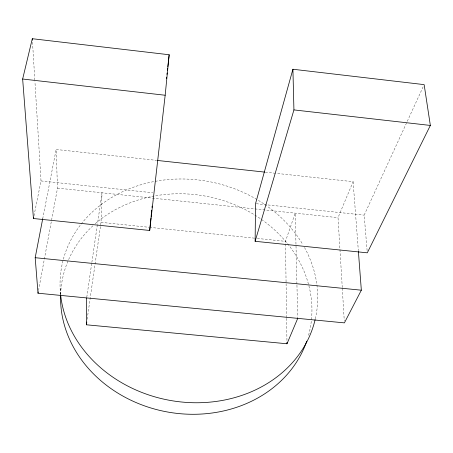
<?xml version="1.0" encoding="UTF-8"?>
<svg xmlns="http://www.w3.org/2000/svg" width="453" height="453" viewBox="0 0 453 453"><rect width="100%" height="100%" fill="white"/><g stroke="black" fill="none" stroke-linecap="round" stroke-linejoin="round"><path stroke-width="0.34" stroke-dasharray="2.27 1.7" d="M87.186 319.218L101.025 222.349L102.004 192.791L97.44 224.127M86.783 297.236L91.755 263.119M91.857 262.423L97.338 224.824M38.528 290.458L57.52 188.103L56.121 149.473L156.523 160.362M42.701 218.85L56.121 149.473M33.992 215.792L41.013 180.934L34.932 81.665M286.602 317.638L285.458 241.347L295.231 213.159L296.93 284.467M342.264 287.57L338.034 217.666L353.108 181.693L276.579 173.386M367.117 250.73L364.161 215.135L423.555 85.911M101.025 222.349L148.895 227.276M149.598 227.349L254.49 238.153M257.304 238.442L285.458 241.347M41.013 180.934L152.763 192.763M256.228 203.708L364.161 215.135M57.52 188.103L338.034 217.666M265.345 172.168L275.877 173.312M353.108 181.693L358.346 250.736M342.304 288.278L344.269 320.758M32.52 42.237L34.892 80.957M60.13 288.482L60.368 294.643M296.947 285.175L297.734 318.363M286.613 318.34L286.97 342.36M95.232 223.731A126.291 109.581 11.3 0 1 246.925 210.503A126.291 109.581 11.3 0 1 308.148 336.738M60.64 294.167A126.291 109.581 11.3 0 1 93.284 225.469M60.589 294.626A129.501 111.127 11.3 0 1 152.185 181.925A129.501 111.127 11.3 0 1 302.859 244.62M304.512 247.514A129.501 111.127 11.3 0 1 315.299 318.923"/><path stroke-width="0.68" d="M297.734 318.363L286.992 343.77L86.387 324.79L86.682 297.932M255.13 241.302L255.532 203.635L292.915 69.247L424.144 84.626L430.35 125.441L367.292 252.825L255.13 241.302L293.929 109.909L292.915 69.247M165.169 95.249L169.167 54.751L32.305 38.715L22.65 79.026L33.443 218.522L149.688 230.469L165.169 95.249L22.65 79.026M149.688 230.469L150.945 217.921M151.087 216.528L151.364 213.742M151.506 212.349L151.715 210.26M151.998 207.468L152.134 206.075M166.455 78.584L166.613 77.18M166.936 74.377L167.095 72.973M167.412 70.17L167.65 68.069M167.808 66.665L169.167 54.751M86.387 324.79L86.789 322.004M358.397 251.443L361.335 290.192L344.399 322.876L38.012 293.221L38.267 291.84M38.012 293.221L35.187 257.706L42.701 218.85M33.443 218.522L33.715 217.157M35.187 257.706L361.335 290.192M157.225 160.441L264.643 172.095M293.929 109.909L430.35 125.441M32.305 38.715L32.39 40.124M286.97 342.36L286.992 343.77M306.743 341.149A126.291 109.581 11.3 0 1 166.387 411.788A126.291 109.581 11.3 0 1 60.617 294.829M315.146 319.575A129.501 111.127 11.3 0 1 182.327 402.083A129.501 111.127 11.3 0 1 60.668 295.305"/></g></svg>
